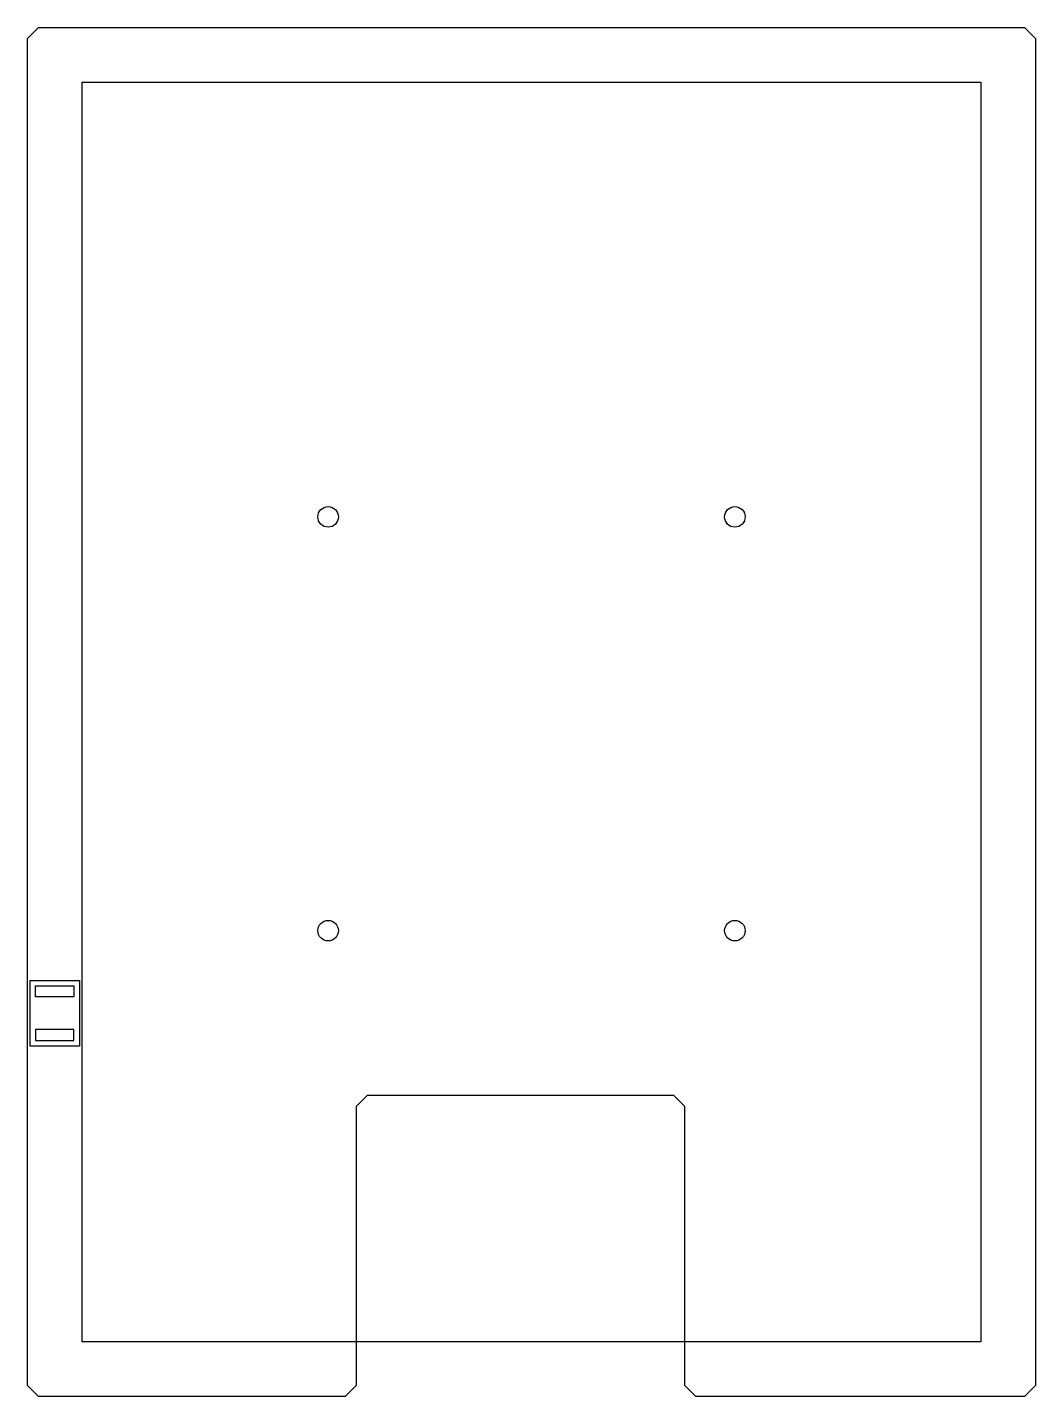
# Model space of a CAD drawing. Header units: millimetres. Extents: x -10 to 174, y -240 to 10.
import ezdxf

# ---------------------------------------------------------------- set-up
doc = ezdxf.new("R2010")
doc.units = ezdxf.units.MM

msp = doc.modelspace()

# ---------------------------------------------------------------- linework, layer by layer
for points in [[(172, 10), (174, 8), (174, -238), (172, -240), (112, -240), (110, -238), (110, -187), (108, -185), (52, -185), (50, -187), (50, -238), (48, -240), (-8, -240), (-10, -238), (-10, 8), (-8, 10)], [(-1.5, -167), (-8.5, -167), (-8.5, -165), (-1.5, -165)], [(-8.5, -173), (-8.5, -175), (-1.5, -175), (-1.5, -173)]]:
    msp.add_lwpolyline(points, close=True)
at = {"color": 1, "true_color": 0xff0000, "flags": 128}
for points in [[(0, 0), (164, 0), (164, -230), (0, -230)], [(-0.5, -164), (-0.5, -176), (-9.5, -176), (-9.5, -164)]]:
    msp.add_lwpolyline(points, close=True, dxfattribs=at)
for centre in [(44.875, -79.375), (119.125, -79.375), (44.875, -154.925), (119.125, -154.925)]:
    msp.add_circle(centre, 1.875)

doc.saveas('drawing.dxf')
